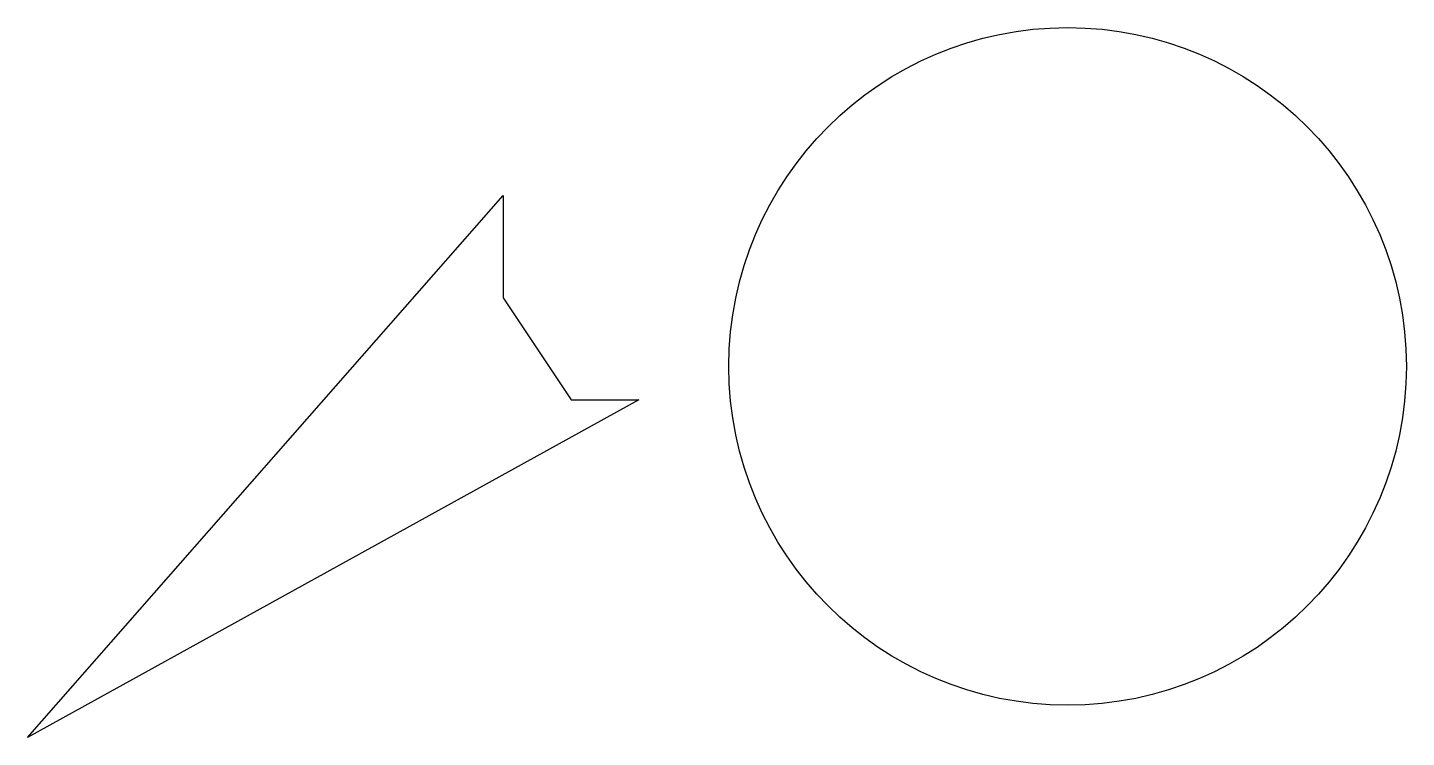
# Model space of a CAD drawing. Header units: millimetres. Extents: x 10 to 10141, y 20 to 5235.
import ezdxf

# ---------------------------------------------------------------- set-up
doc = ezdxf.new("R2010")
doc.units = ezdxf.units.MM

msp = doc.modelspace()

# ---------------------------------------------------------------- linework, layer by layer
for p, q in [((10, 20), (3505, 4002)), ((3505, 4002), (3505, 3249)), ((3505, 3249), (4003, 2501)), ((4502, 2501), (10, 20)), ((4003, 2501), (4502, 2501))]:
    msp.add_line(p, q)
msp.add_circle((7652, 2746), 2489)

doc.saveas('drawing.dxf')
